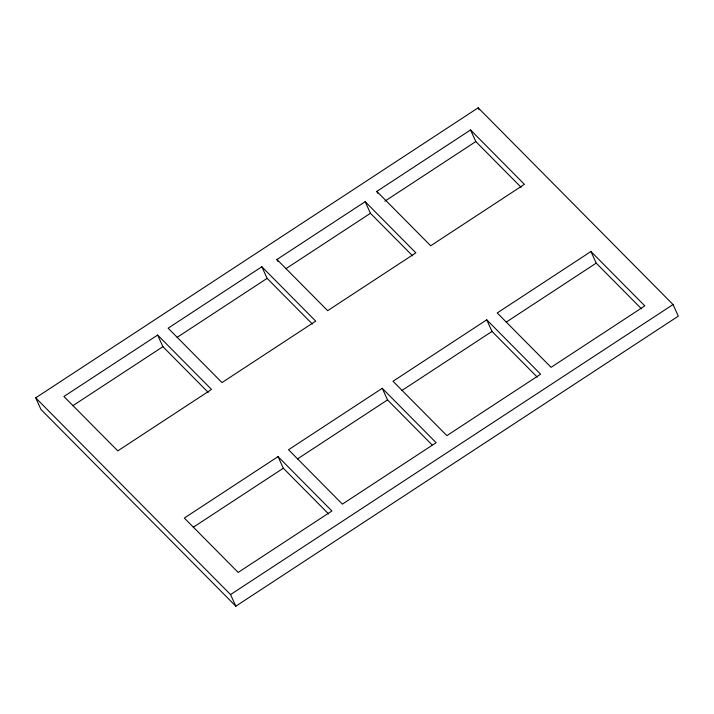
<?xml version="1.0" encoding="UTF-8"?>
<svg xmlns="http://www.w3.org/2000/svg" width="714" height="714" viewBox="0 0 714 714"><rect width="100%" height="100%" fill="white"/><g stroke="black" fill="none" stroke-linecap="round" stroke-linejoin="round"><path stroke-width="1.07" d="M35.7 397.85L478.175 107.805L673.034 304.539L678.3 316.15L235.825 606.195L40.966 409.461L35.7 397.85L230.56 594.575L235.825 606.195M157.651 335.053L63.921 396.493L117.783 450.873L211.514 389.433L157.651 335.053L162.917 346.674L208.193 392.379M261.859 266.75L168.129 328.19L221.992 382.57L315.722 321.13L261.859 266.75L267.125 278.362L312.402 324.076M376.822 191.397L470.553 129.948L524.415 184.328L430.685 245.777L376.822 191.397L377.697 193.324M276.952 259.494L365.175 201.669L415.869 252.845L327.646 310.67L276.952 259.494L277.826 261.431M72.899 405.677L162.917 346.674M177.108 337.374L267.125 278.362M384.873 201.178L475.819 141.568L521.095 187.282M285.939 268.669L370.441 213.281L412.558 255.799M278.049 456.612L184.319 518.052L238.181 572.432L331.912 510.992L278.049 456.612L283.315 468.223L328.592 513.937M382.258 388.3L288.527 449.749L342.39 504.129L436.12 442.689L382.258 388.3L387.523 399.92L432.024 444.84M486.743 319.818L393.012 381.258L446.875 435.638L540.605 374.198L486.743 319.818L492.008 331.43L537.285 377.144M590.951 251.506L497.221 312.946L551.083 367.326L644.813 305.887L590.951 251.506L596.217 263.127L641.493 308.832M193.298 527.235L283.315 468.223M297.506 458.924L387.523 399.92M401.991 390.442L492.008 331.43M506.199 322.13L596.217 263.127M230.56 594.575L673.034 304.539M478.175 107.805L479.049 109.742M470.553 129.948L475.819 141.568M365.175 201.669L370.441 213.281"/></g></svg>
